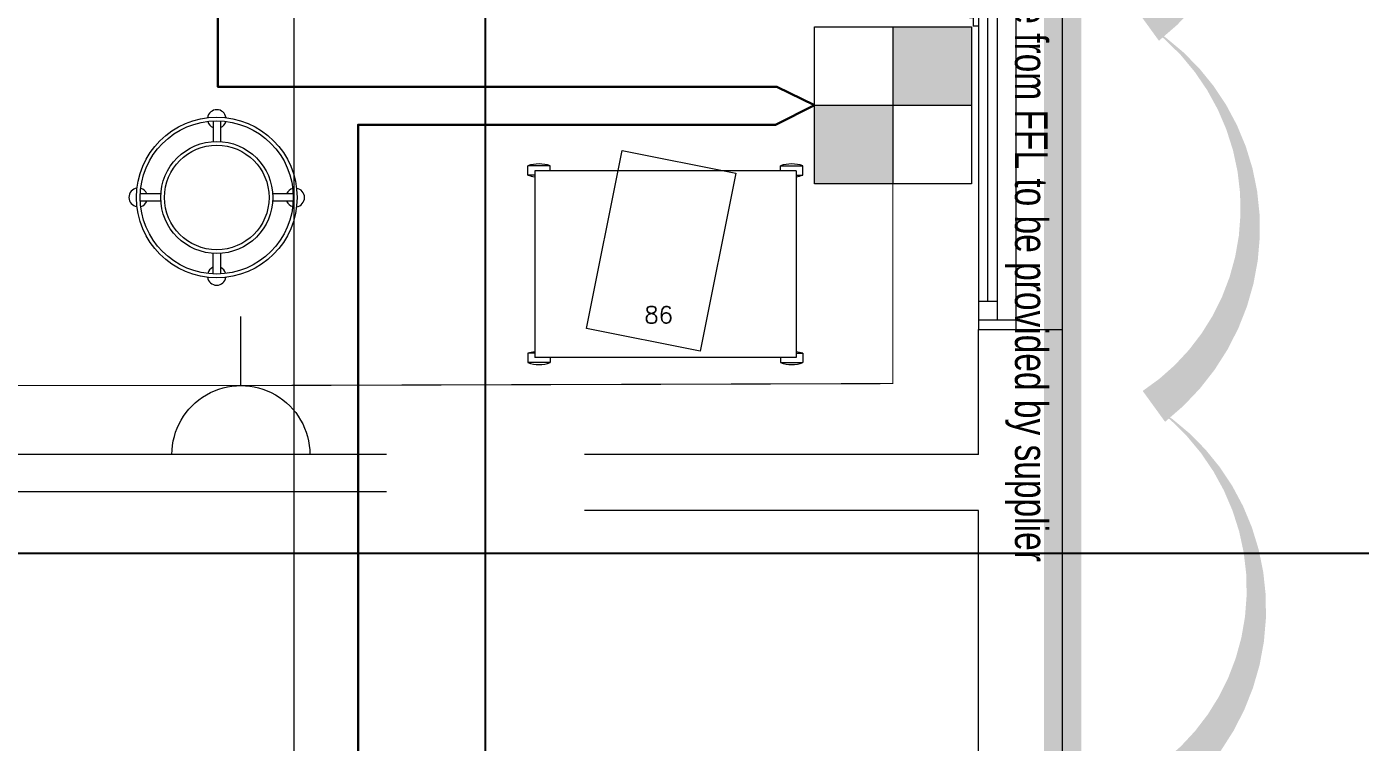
# Model space of a CAD drawing. Header units: metres. Extents: x 75097 to 220695, y -1557923 to -1361206.
# Drawn here: x 172485 to 176055, y -1419194 to -1417277 of the extents above; entities that cross this region are included whole.
import ezdxf

# ---------------------------------------------------------------- set-up
doc = ezdxf.new("R2010")
doc.units = ezdxf.units.M
doc.linetypes.add('DASHED2', pattern=[0.375, 0.25, -0.125])
doc.layers.get('0').update_dxf_attribs({"lineweight": 0})
for name, color, linetype, lineweight in [('A-100 - Copy$0$Aluminum', 8, 'Continuous', 0), ('A-100 - Copy$0$Medical Equipment and Furniture', 8, 'Continuous', 0), ('A-100 - Copy$0$Medical Equipment and Furniture1', 8, 'Continuous', 5), ('A-100 - Copy$0$Proj', 8, 'Continuous', 0), ('A-100 - Copy$0$Walls', 8, 'Continuous', 0), ('E-LG', 245, 'Continuous', 30)]:
    doc.layers.add(name, color=color, linetype=linetype, lineweight=lineweight)
doc.layers.add('A-100 - Copy$0$axes', color=8, linetype='Continuous')
for name, color, linetype, lineweight, true_color in [('E-POWR', 7, 'Continuous', 9, 0x4e7e3e), ('EXF', 7, 'Continuous', 0, 0x4e7e3e), ('REV 01', 7, 'Continuous', 0, 0xe41b4d)]:
    doc.layers.add(name, color=color, linetype=linetype, lineweight=lineweight, true_color=true_color)
doc.styles.add('A-100 - Copy$0$list_ghTextstyle', font='romans.shx', dxfattribs={"height": 0.25})
doc.styles.add('A-100 - Copy$0$X3G_ENTITY_257CFD', font='swisscl.ttf', dxfattribs={"height": 200})

# ---------------------------------------------------------------- blocks, each defined once
blk = doc.blocks.new('FLOOR BOX')
at = {"layer": 'E-POWR'}
h = blk.add_hatch(color=256, dxfattribs=at)
h.dxf.hatch_style = 1
h.paths.add_polyline_path([(0, 300), (0, 0), (300, 0), (300, 300)])
h.paths.add_polyline_path([(0, -300), (0, 0), (-300, 0), (-300, -300)])
blk.add_lwpolyline([(-300, 300), (300, 300), (300, -300), (-300, -300)], close=True, dxfattribs=at)
for points in [[(0, 300), (0, -300)], [(-300, 0), (300, 0)]]:
    blk.add_lwpolyline(points, dxfattribs=at)
blk = doc.blocks.new('NORMAL SOCKET')
at = {"layer": 'E-POWR'}
for p, q in [((0, 307.7), (0, 615.4)), ((-307.7, 0), (307.7, 0))]:
    blk.add_line(p, q, dxfattribs=at)
blk.add_ellipse((0, 0), major_axis=(32.8, 305.9), ratio=1, start_param=4.81904, end_param=7.960633, dxfattribs=at)
blk = doc.blocks.new('A-100 - Copy$0$HF13959B-P')
for p, q in [((0.0418, 0.5136), (-0.0182, 0.5136)), ((-0.0182, 0.4886), (-0.0182, 0.5136)), ((0, 0.5), (0, 0)), ((0.7, 0.5), (0, 0.5)), ((0.0418, 0.5), (0.0418, 0.5136)), ((0.6582, 0.5136), (0.7182, 0.5136)), ((0.6582, 0.5), (0.6582, 0.5136)), ((0.7, 0.5), (0.7, 0)), ((0.7182, 0.4886), (0.7182, 0.5136)), ((0, 0.4886), (-0.0182, 0.4886)), ((0.7, 0.4886), (0.7182, 0.4886)), ((0, 0.0114), (-0.0182, 0.0114)), ((-0.0182, 0.0114), (-0.0182, -0.0136)), ((0.7, 0), (0, 0)), ((0.7, 0.0114), (0.7182, 0.0114)), ((0.7182, 0.0114), (0.7182, -0.0136)), ((0.0418, -0.0136), (-0.0182, -0.0136)), ((0.0418, 0), (0.0418, -0.0136)), ((0.6582, 0), (0.6582, -0.0136)), ((0.6582, -0.0136), (0.7182, -0.0136))]:
    blk.add_line(p, q)
for centre, start, end in [((0.0118, 0.4261), 71.0754, 108.9246), ((0.6882, 0.4261), 71.0754, 108.9246), ((0.0118, 0.5761), 251.0754, 262.6441), ((0.6882, 0.5761), 277.3559, 288.9246), ((0.0118, -0.0761), 97.3559, 108.9246), ((0.6882, -0.0761), 71.0754, 82.6441), ((0.0118, 0.0739), 251.0754, 288.9246), ((0.6882, 0.0739), 251.0754, 288.9246)]:
    blk.add_arc(centre, 0.0925, start, end)
blk = doc.blocks.new('A-100 - Copy$0$HF14427-P')
for p, q in [((-0.01, 0.4148), (-0.01, 0.3597)), ((0.01, 0.4148), (0.01, 0.3597)), ((-0.2048, 0.22), (-0.1497, 0.22)), ((0.1497, 0.22), (0.2048, 0.22)), ((-0.2048, 0.2), (-0.1497, 0.2)), ((0.1497, 0.2), (0.2048, 0.2)), ((-0.01, 0.0603), (-0.01, 0.0052)), ((0.01, 0.0603), (0.01, 0.0052))]:
    blk.add_line(p, q)
for points in [[(-0.1497, 0.2), (-0.1497, 0.2), (-0.1497, 0.2), (-0.1497, 0.2), (-0.1497, 0.2), (-0.1497, 0.2), (-0.1497, 0.2), (-0.1497, 0.2), (-0.1497, 0.2), (-0.1497, 0.2), (-0.1497, 0.2), (-0.1497, 0.2), (-0.1497, 0.2), (-0.1497, 0.2), (-0.1497, 0.2), (-0.1497, 0.2), (-0.1497, 0.2), (-0.1497, 0.2), (-0.1497, 0.2), (-0.1497, 0.2), (-0.1497, 0.2), (-0.1497, 0.2), (-0.1497, 0.2), (-0.1497, 0.2), (-0.1497, 0.2), (-0.1497, 0.2), (-0.1497, 0.2), (-0.1497, 0.2), (-0.1497, 0.2), (-0.1497, 0.2), (-0.1497, 0.2), (-0.1497, 0.2), (-0.1497, 0.2), (-0.1497, 0.2), (-0.1497, 0.2), (-0.1497, 0.2), (-0.1497, 0.2), (-0.1497, 0.2), (-0.1497, 0.2), (-0.1497, 0.2), (-0.1497, 0.2), (-0.1497, 0.2), (-0.1497, 0.2), (-0.1497, 0.2), (-0.1497, 0.2), (-0.1497, 0.2), (-0.1497, 0.2), (-0.1497, 0.2), (-0.1497, 0.2), (-0.1497, 0.2), (-0.1497, 0.2), (-0.1497, 0.2), (-0.1497, 0.2), (-0.1497, 0.2), (-0.1497, 0.2), (-0.1497, 0.2), (-0.1497, 0.2), (-0.1497, 0.2), (-0.1497, 0.2), (-0.1497, 0.2), (-0.1497, 0.2), (-0.1497, 0.2), (-0.1497, 0.2), (-0.1497, 0.2), (-0.1497, 0.2), (-0.1497, 0.2), (-0.1497, 0.2), (-0.1497, 0.2), (-0.1497, 0.2), (-0.1497, 0.2), (-0.1497, 0.2), (-0.1497, 0.2), (-0.1497, 0.2), (-0.1497, 0.2), (-0.1497, 0.2), (-0.1497, 0.2), (-0.1497, 0.2), (-0.1497, 0.2), (-0.1497, 0.2), (-0.1497, 0.2), (-0.1497, 0.2), (-0.1497, 0.2), (-0.1497, 0.2), (-0.1497, 0.2), (-0.1497, 0.2), (-0.1497, 0.2), (-0.1497, 0.2), (-0.1497, 0.2), (-0.1497, 0.2), (-0.1497, 0.2), (-0.1497, 0.2), (-0.1497, 0.2), (-0.1497, 0.2), (-0.1497, 0.2), (-0.1497, 0.2), (-0.1497, 0.2), (-0.1497, 0.2), (-0.1497, 0.2), (-0.1497, 0.2), (-0.1497, 0.2), (-0.1497, 0.2), (-0.1497, 0.2), (-0.1497, 0.2), (-0.1497, 0.2), (-0.1497, 0.2), (-0.1497, 0.2), (-0.1497, 0.2), (-0.1497, 0.2), (-0.1497, 0.2), (-0.1497, 0.2), (-0.1497, 0.2), (-0.1497, 0.2), (-0.1497, 0.2), (-0.1497, 0.2), (-0.1497, 0.2), (-0.1497, 0.2), (-0.1497, 0.2), (-0.1497, 0.2), (-0.1497, 0.2), (-0.1497, 0.2), (-0.1497, 0.2), (-0.1497, 0.2), (-0.1497, 0.2), (-0.1497, 0.2), (-0.1497, 0.2), (-0.1497, 0.2), (-0.1497, 0.2), (-0.1497, 0.2), (-0.1497, 0.2), (-0.1497, 0.2), (-0.1497, 0.2), (-0.1497, 0.2), (-0.1497, 0.2), (-0.1497, 0.2), (-0.1497, 0.2), (-0.1497, 0.2), (-0.1497, 0.2), (-0.1497, 0.2), (-0.1497, 0.2), (-0.1497, 0.2), (-0.1497, 0.2), (-0.1497, 0.2), (-0.1497, 0.2), (-0.1497, 0.2), (-0.1497, 0.2), (-0.1497, 0.2), (-0.1497, 0.2), (-0.1497, 0.2), (-0.1497, 0.2), (-0.1497, 0.2), (-0.1497, 0.2), (-0.1497, 0.2), (-0.1497, 0.2), (-0.1497, 0.2), (-0.1497, 0.2), (-0.1497, 0.2), (-0.1497, 0.2), (-0.1497, 0.2), (-0.1497, 0.2), (-0.1497, 0.2), (-0.1497, 0.2), (-0.1497, 0.2), (-0.1497, 0.2), (-0.1497, 0.2), (-0.1497, 0.2), (-0.1497, 0.2), (-0.1497, 0.2), (-0.1497, 0.2), (-0.1497, 0.2), (-0.1497, 0.2), (-0.1497, 0.2), (-0.1497, 0.2), (-0.1497, 0.2), (-0.1497, 0.2), (-0.1497, 0.2), (-0.1497, 0.2), (-0.1497, 0.2), (-0.1497, 0.2), (-0.1497, 0.2), (-0.1497, 0.2), (-0.1497, 0.2), (-0.1497, 0.2), (-0.1497, 0.2), (-0.1497, 0.2), (-0.1497, 0.2), (-0.1497, 0.2), (-0.1497, 0.2), (-0.1497, 0.2), (-0.1497, 0.2), (-0.1497, 0.2), (-0.1497, 0.2), (-0.1497, 0.2), (-0.1497, 0.2), (-0.1497, 0.2), (-0.1497, 0.2), (-0.1497, 0.2), (-0.1497, 0.2), (-0.1497, 0.2), (-0.1497, 0.2), (-0.1497, 0.2), (-0.1497, 0.2), (-0.1497, 0.2), (-0.1497, 0.2), (-0.1497, 0.2), (-0.1497, 0.2), (-0.1497, 0.2), (-0.1497, 0.2), (-0.1497, 0.2), (-0.1497, 0.2), (-0.1497, 0.2), (-0.1497, 0.2), (-0.1497, 0.2), (-0.1497, 0.2), (-0.1497, 0.2), (-0.1497, 0.2), (-0.1497, 0.2), (-0.1497, 0.2), (-0.1497, 0.2), (-0.1497, 0.2)], [(-0.1497, 0.2), (-0.1497, 0.2), (-0.1497, 0.2), (-0.1497, 0.2), (-0.1497, 0.2), (-0.1497, 0.2), (-0.1497, 0.2), (-0.1497, 0.2), (-0.1497, 0.2), (-0.1497, 0.2), (-0.1497, 0.2), (-0.1497, 0.2), (-0.1497, 0.2), (-0.1497, 0.2), (-0.1497, 0.2), (-0.1497, 0.2), (-0.1497, 0.2), (-0.1497, 0.2), (-0.1497, 0.2), (-0.1497, 0.2), (-0.1497, 0.2), (-0.1497, 0.2), (-0.1497, 0.2), (-0.1497, 0.2), (-0.1497, 0.2), (-0.1497, 0.2), (-0.1497, 0.2), (-0.1497, 0.2), (-0.1497, 0.2), (-0.1497, 0.2), (-0.1497, 0.2), (-0.1497, 0.2), (-0.1497, 0.2), (-0.1497, 0.2), (-0.1497, 0.2), (-0.1497, 0.2), (-0.1497, 0.2), (-0.1497, 0.2), (-0.1497, 0.2), (-0.1497, 0.2), (-0.1497, 0.2), (-0.1497, 0.2), (-0.1497, 0.2), (-0.1497, 0.2), (-0.1497, 0.2), (-0.1497, 0.2), (-0.1497, 0.2), (-0.1497, 0.2), (-0.1497, 0.2), (-0.1497, 0.2), (-0.1497, 0.2), (-0.1497, 0.2), (-0.1497, 0.2), (-0.1497, 0.2), (-0.1497, 0.2), (-0.1497, 0.2), (-0.1497, 0.2), (-0.1497, 0.2), (-0.1497, 0.2), (-0.1497, 0.2), (-0.1497, 0.2), (-0.1497, 0.2), (-0.1497, 0.2), (-0.1497, 0.2), (-0.1497, 0.2), (-0.1497, 0.2), (-0.1497, 0.2), (-0.1497, 0.2), (-0.1497, 0.2), (-0.1497, 0.2), (-0.1497, 0.2), (-0.1497, 0.2), (-0.1497, 0.2), (-0.1497, 0.2), (-0.1497, 0.2), (-0.1497, 0.2), (-0.1497, 0.2), (-0.1497, 0.2), (-0.1497, 0.2), (-0.1497, 0.2), (-0.1497, 0.2), (-0.1497, 0.2), (-0.1497, 0.2), (-0.1497, 0.2), (-0.1497, 0.2), (-0.1497, 0.2), (-0.1497, 0.2), (-0.1497, 0.2), (-0.1497, 0.2), (-0.1497, 0.2), (-0.1497, 0.2), (-0.1497, 0.2), (-0.1497, 0.2), (-0.1497, 0.2), (-0.1497, 0.2), (-0.1497, 0.2), (-0.1497, 0.2), (-0.1497, 0.2), (-0.1497, 0.2), (-0.1497, 0.2), (-0.1497, 0.2), (-0.1497, 0.2), (-0.1497, 0.2), (-0.1497, 0.2), (-0.1497, 0.2), (-0.1497, 0.2), (-0.1497, 0.2), (-0.1497, 0.2), (-0.1497, 0.2), (-0.1497, 0.2), (-0.1497, 0.2), (-0.1497, 0.2), (-0.1497, 0.2), (-0.1497, 0.2), (-0.1497, 0.2), (-0.1497, 0.2), (-0.1497, 0.2), (-0.1497, 0.2), (-0.1497, 0.2), (-0.1497, 0.2), (-0.1497, 0.2), (-0.1497, 0.2), (-0.1497, 0.2), (-0.1497, 0.2), (-0.1497, 0.2), (-0.1497, 0.2), (-0.1497, 0.2), (-0.1497, 0.2), (-0.1497, 0.2), (-0.1497, 0.2), (-0.1497, 0.2), (-0.1497, 0.2), (-0.1497, 0.2), (-0.1497, 0.2), (-0.1497, 0.2), (-0.1497, 0.2), (-0.1497, 0.2), (-0.1497, 0.2), (-0.1497, 0.2), (-0.1497, 0.2), (-0.1497, 0.2), (-0.1497, 0.2), (-0.1497, 0.2), (-0.1497, 0.2), (-0.1497, 0.2), (-0.1497, 0.2), (-0.1497, 0.2), (-0.1497, 0.2), (-0.1497, 0.2), (-0.1497, 0.2), (-0.1497, 0.2), (-0.1497, 0.2), (-0.1497, 0.2), (-0.1497, 0.2), (-0.1497, 0.2), (-0.1497, 0.2), (-0.1497, 0.2), (-0.1497, 0.2), (-0.1497, 0.2), (-0.1497, 0.2), (-0.1497, 0.2), (-0.1497, 0.2), (-0.1497, 0.2), (-0.1497, 0.2), (-0.1497, 0.2), (-0.1497, 0.2), (-0.1497, 0.2), (-0.1497, 0.2), (-0.1497, 0.2), (-0.1497, 0.2), (-0.1497, 0.2), (-0.1497, 0.2), (-0.1497, 0.2), (-0.1497, 0.2), (-0.1497, 0.2), (-0.1497, 0.2), (-0.1497, 0.2), (-0.1497, 0.2), (-0.1497, 0.2), (-0.1497, 0.2), (-0.1497, 0.2), (-0.1497, 0.2), (-0.1497, 0.2), (-0.1497, 0.2), (-0.1497, 0.2), (-0.1497, 0.2), (-0.1497, 0.2), (-0.1497, 0.2), (-0.1497, 0.2), (-0.1497, 0.2), (-0.1497, 0.2), (-0.1497, 0.2), (-0.1497, 0.2), (-0.1497, 0.2), (-0.1497, 0.2), (-0.1497, 0.2), (-0.1497, 0.2), (-0.1497, 0.2), (-0.1497, 0.2), (-0.1497, 0.2), (-0.1497, 0.2), (-0.1497, 0.2), (-0.1497, 0.2), (-0.1497, 0.2), (-0.1497, 0.2), (-0.1497, 0.2), (-0.1497, 0.2), (-0.1497, 0.2), (-0.1497, 0.2), (-0.1497, 0.2), (-0.1497, 0.2), (-0.1497, 0.2), (-0.1497, 0.2), (-0.1497, 0.2)], [(-0.1497, 0.2), (-0.1497, 0.2), (-0.1497, 0.2), (-0.1497, 0.2), (-0.1497, 0.2), (-0.1497, 0.2), (-0.1497, 0.2), (-0.1497, 0.2), (-0.1497, 0.2), (-0.1497, 0.2), (-0.1497, 0.2), (-0.1497, 0.2), (-0.1497, 0.2), (-0.1497, 0.2), (-0.1497, 0.2), (-0.1497, 0.2), (-0.1497, 0.2), (-0.1497, 0.2), (-0.1497, 0.2), (-0.1497, 0.2), (-0.1497, 0.2), (-0.1497, 0.2), (-0.1497, 0.2), (-0.1497, 0.2), (-0.1497, 0.2), (-0.1497, 0.2), (-0.1497, 0.2), (-0.1497, 0.2), (-0.1497, 0.2), (-0.1497, 0.2), (-0.1497, 0.2), (-0.1497, 0.2), (-0.1497, 0.2), (-0.1497, 0.2), (-0.1497, 0.2), (-0.1497, 0.2), (-0.1497, 0.2), (-0.1497, 0.2), (-0.1497, 0.2), (-0.1497, 0.2), (-0.1497, 0.2), (-0.1497, 0.2), (-0.1497, 0.2), (-0.1497, 0.2), (-0.1497, 0.2), (-0.1497, 0.2), (-0.1497, 0.2), (-0.1497, 0.2), (-0.1497, 0.2), (-0.1497, 0.2), (-0.1497, 0.2), (-0.1497, 0.2), (-0.1497, 0.2), (-0.1497, 0.2), (-0.1497, 0.2), (-0.1497, 0.2), (-0.1497, 0.2), (-0.1497, 0.2), (-0.1497, 0.2), (-0.1497, 0.2), (-0.1497, 0.2), (-0.1497, 0.2), (-0.1497, 0.2), (-0.1497, 0.2), (-0.1497, 0.2), (-0.1497, 0.2), (-0.1497, 0.2), (-0.1497, 0.2), (-0.1497, 0.2), (-0.1497, 0.2), (-0.1497, 0.2), (-0.1497, 0.2), (-0.1497, 0.2), (-0.1497, 0.2), (-0.1497, 0.2), (-0.1497, 0.2), (-0.1497, 0.2), (-0.1497, 0.2), (-0.1497, 0.2), (-0.1497, 0.2), (-0.1497, 0.2), (-0.1497, 0.2), (-0.1497, 0.2), (-0.1497, 0.2), (-0.1497, 0.2), (-0.1497, 0.2), (-0.1497, 0.2), (-0.1497, 0.2), (-0.1497, 0.2), (-0.1497, 0.2), (-0.1497, 0.2), (-0.1497, 0.2), (-0.1497, 0.2), (-0.1497, 0.2), (-0.1497, 0.2), (-0.1497, 0.2), (-0.1497, 0.2), (-0.1497, 0.2), (-0.1497, 0.2), (-0.1497, 0.2), (-0.1497, 0.2), (-0.1497, 0.2), (-0.1497, 0.2), (-0.1497, 0.2), (-0.1497, 0.2), (-0.1497, 0.2), (-0.1497, 0.2), (-0.1497, 0.2), (-0.1497, 0.2), (-0.1497, 0.2), (-0.1497, 0.2), (-0.1497, 0.2), (-0.1497, 0.2), (-0.1497, 0.2), (-0.1497, 0.2), (-0.1497, 0.2), (-0.1497, 0.2), (-0.1497, 0.2), (-0.1497, 0.2), (-0.1497, 0.2), (-0.1497, 0.2), (-0.1497, 0.2), (-0.1497, 0.2), (-0.1497, 0.2), (-0.1497, 0.2), (-0.1497, 0.2), (-0.1497, 0.2), (-0.1497, 0.2), (-0.1497, 0.2), (-0.1497, 0.2), (-0.1497, 0.2), (-0.1497, 0.2), (-0.1497, 0.2), (-0.1497, 0.2), (-0.1497, 0.2), (-0.1497, 0.2), (-0.1497, 0.2), (-0.1497, 0.2), (-0.1497, 0.2), (-0.1497, 0.2), (-0.1497, 0.2), (-0.1497, 0.2), (-0.1497, 0.2), (-0.1497, 0.2), (-0.1497, 0.2), (-0.1497, 0.2), (-0.1497, 0.2), (-0.1497, 0.2), (-0.1497, 0.2), (-0.1497, 0.2), (-0.1497, 0.2), (-0.1497, 0.2), (-0.1497, 0.2), (-0.1497, 0.2), (-0.1497, 0.2), (-0.1497, 0.2), (-0.1497, 0.2), (-0.1497, 0.2), (-0.1497, 0.2), (-0.1497, 0.2), (-0.1497, 0.2), (-0.1497, 0.2), (-0.1497, 0.2), (-0.1497, 0.2), (-0.1497, 0.2), (-0.1497, 0.2), (-0.1497, 0.2), (-0.1497, 0.2), (-0.1497, 0.2), (-0.1497, 0.2), (-0.1497, 0.2), (-0.1497, 0.2), (-0.1497, 0.2), (-0.1497, 0.2), (-0.1497, 0.2), (-0.1497, 0.2), (-0.1497, 0.2), (-0.1497, 0.2), (-0.1497, 0.2), (-0.1497, 0.2), (-0.1497, 0.2), (-0.1497, 0.2), (-0.1497, 0.2), (-0.1497, 0.2), (-0.1497, 0.2), (-0.1497, 0.2), (-0.1497, 0.2), (-0.1497, 0.2), (-0.1497, 0.2), (-0.1497, 0.2), (-0.1497, 0.2), (-0.1497, 0.2), (-0.1497, 0.2), (-0.1497, 0.2), (-0.1497, 0.2), (-0.1497, 0.2), (-0.1497, 0.2), (-0.1497, 0.2), (-0.1497, 0.2), (-0.1497, 0.2), (-0.1497, 0.2), (-0.1497, 0.2), (-0.1497, 0.2), (-0.1497, 0.2), (-0.1497, 0.2), (-0.1497, 0.2), (-0.1497, 0.2), (-0.1497, 0.2), (-0.1497, 0.2), (-0.1497, 0.2), (-0.1497, 0.2), (-0.1497, 0.2), (-0.1497, 0.2), (-0.1497, 0.2), (-0.1497, 0.2), (-0.1497, 0.2), (-0.1497, 0.2), (-0.1497, 0.2), (-0.1497, 0.2), (-0.1497, 0.2), (-0.1497, 0.2), (-0.1497, 0.2), (-0.1497, 0.2), (-0.1497, 0.2), (-0.1497, 0.2), (-0.1497, 0.2), (-0.1497, 0.2), (-0.1497, 0.2), (-0.1497, 0.2), (-0.1497, 0.2), (-0.1497, 0.2), (-0.1497, 0.2), (-0.1497, 0.2), (-0.1497, 0.2), (-0.1497, 0.2), (-0.1497, 0.2), (-0.1497, 0.2), (-0.1497, 0.2), (-0.1497, 0.2), (-0.1497, 0.2), (-0.1497, 0.2), (-0.1497, 0.2), (-0.1497, 0.2), (-0.1497, 0.2), (-0.1497, 0.2), (-0.1497, 0.2), (-0.1497, 0.2), (-0.1497, 0.2), (-0.1497, 0.2), (-0.1497, 0.2), (-0.1497, 0.2), (-0.1497, 0.2), (-0.1497, 0.2), (-0.1497, 0.2), (-0.1497, 0.2), (-0.1497, 0.2), (-0.1497, 0.2), (-0.1497, 0.2), (-0.1497, 0.2), (-0.1497, 0.2), (-0.1497, 0.2), (-0.1497, 0.2), (-0.1497, 0.2), (-0.1497, 0.2), (-0.1497, 0.2), (-0.1497, 0.2), (-0.1497, 0.2), (-0.1497, 0.2), (-0.1497, 0.2), (-0.1497, 0.2), (-0.1497, 0.2), (-0.1497, 0.2), (-0.1497, 0.2), (-0.1497, 0.2), (-0.1497, 0.2), (-0.1497, 0.2), (-0.1497, 0.2)]]:
    blk.add_lwpolyline(points, close=True)
for points in [[(-0.1497, 0.2), (-0.1497, 0.2), (-0.1497, 0.2), (-0.1497, 0.2), (-0.1497, 0.2), (-0.1497, 0.2), (-0.1497, 0.2), (-0.1497, 0.2)], [(-0.1497, 0.2), (-0.1497, 0.2), (-0.1497, 0.2), (-0.1497, 0.2), (-0.1497, 0.2), (-0.1497, 0.2), (-0.1497, 0.2), (-0.1497, 0.2), (-0.1497, 0.2), (-0.1497, 0.2), (-0.1497, 0.2), (-0.1497, 0.2), (-0.1497, 0.2), (-0.1497, 0.2), (-0.1497, 0.2), (-0.1497, 0.2), (-0.1497, 0.2), (-0.1497, 0.2), (-0.1497, 0.2), (-0.1497, 0.2), (-0.1497, 0.2), (-0.1497, 0.2), (-0.1497, 0.2), (-0.1497, 0.2), (-0.1497, 0.2), (-0.1497, 0.2), (-0.1497, 0.2), (-0.1497, 0.2), (-0.1497, 0.2), (-0.1497, 0.2), (-0.1497, 0.2), (-0.1497, 0.2), (-0.1497, 0.2), (-0.1497, 0.2), (-0.1497, 0.2), (-0.1497, 0.2), (-0.1497, 0.2), (-0.1497, 0.2), (-0.1497, 0.2), (-0.1497, 0.2), (-0.1497, 0.2), (-0.1497, 0.2), (-0.1497, 0.2), (-0.1497, 0.2), (-0.1497, 0.2), (-0.1497, 0.2), (-0.1497, 0.2), (-0.1497, 0.2), (-0.1497, 0.2), (-0.1497, 0.2), (-0.1497, 0.2), (-0.1497, 0.2), (-0.1497, 0.2), (-0.1497, 0.2), (-0.1497, 0.2), (-0.1497, 0.2), (-0.1497, 0.2), (-0.1497, 0.2), (-0.1497, 0.2), (-0.1497, 0.2), (-0.1497, 0.2), (-0.1497, 0.2), (-0.1497, 0.2), (-0.1497, 0.2), (-0.1497, 0.2), (-0.1497, 0.2), (-0.1497, 0.2), (-0.1497, 0.2), (-0.1497, 0.2), (-0.1497, 0.2), (-0.1497, 0.2), (-0.1497, 0.2), (-0.1497, 0.2), (-0.1497, 0.2), (-0.1497, 0.2), (-0.1497, 0.2), (-0.1497, 0.2), (-0.1497, 0.2), (-0.1497, 0.2), (-0.1497, 0.2), (-0.1497, 0.2), (-0.1497, 0.2), (-0.1497, 0.2), (-0.1497, 0.2), (-0.1497, 0.2), (-0.1497, 0.2), (-0.1497, 0.2), (-0.1497, 0.2), (-0.1497, 0.2), (-0.1497, 0.2), (-0.1497, 0.2), (-0.1497, 0.2), (-0.1497, 0.2), (-0.1497, 0.2), (-0.1497, 0.2), (-0.1497, 0.2), (-0.1497, 0.2), (-0.1497, 0.2), (-0.1497, 0.2), (-0.1497, 0.2), (-0.1497, 0.2), (-0.1497, 0.2), (-0.1497, 0.2), (-0.1497, 0.2), (-0.1497, 0.2), (-0.1497, 0.2), (-0.1497, 0.2), (-0.1497, 0.2), (-0.1497, 0.2), (-0.1497, 0.2), (-0.1497, 0.2)], [(-0.1497, 0.2), (-0.1497, 0.2), (-0.1497, 0.2), (-0.1497, 0.2), (-0.1497, 0.2), (-0.1497, 0.2), (-0.1497, 0.2), (-0.1497, 0.2), (-0.1497, 0.2), (-0.1497, 0.2), (-0.1497, 0.2), (-0.1497, 0.2), (-0.1497, 0.2), (-0.1497, 0.2), (-0.1497, 0.2), (-0.1497, 0.2), (-0.1497, 0.2)], [(-0.1497, 0.2), (-0.1497, 0.2), (-0.1497, 0.2), (-0.1497, 0.2), (-0.1497, 0.2), (-0.1497, 0.2), (-0.1497, 0.2)], [(-0.1497, 0.2), (-0.1497, 0.2), (-0.1497, 0.2), (-0.1497, 0.2), (-0.1497, 0.2), (-0.1497, 0.2), (-0.1497, 0.2), (-0.1497, 0.2), (-0.1497, 0.2), (-0.1497, 0.2), (-0.1497, 0.2), (-0.1497, 0.2)], [(-0.1497, 0.2), (-0.1497, 0.2), (-0.1497, 0.2), (-0.1497, 0.2), (-0.1497, 0.2), (-0.1497, 0.2), (-0.1497, 0.2), (-0.1497, 0.2), (-0.1497, 0.2), (-0.1497, 0.2), (-0.1497, 0.2), (-0.1497, 0.2), (-0.1497, 0.2), (-0.1497, 0.2), (-0.1497, 0.2), (-0.1497, 0.2), (-0.1497, 0.2), (-0.1497, 0.2), (-0.1497, 0.2), (-0.1497, 0.2), (-0.1497, 0.2), (-0.1497, 0.2), (-0.1497, 0.2), (-0.1497, 0.2), (-0.1497, 0.2), (-0.1497, 0.2), (-0.1497, 0.2), (-0.1497, 0.2), (-0.1497, 0.2), (-0.1497, 0.2), (-0.1497, 0.2), (-0.1497, 0.2), (-0.1497, 0.2), (-0.1497, 0.2), (-0.1497, 0.2), (-0.1497, 0.2), (-0.1497, 0.2), (-0.1497, 0.2), (-0.1497, 0.2), (-0.1497, 0.2), (-0.1497, 0.2), (-0.1497, 0.2), (-0.1497, 0.2), (-0.1497, 0.2), (-0.1497, 0.2), (-0.1497, 0.2), (-0.1497, 0.2), (-0.1497, 0.2), (-0.1497, 0.2), (-0.1497, 0.2), (-0.1497, 0.2), (-0.1497, 0.2), (-0.1497, 0.2), (-0.1497, 0.2), (-0.1497, 0.2), (-0.1497, 0.2), (-0.1497, 0.2), (-0.1497, 0.2), (-0.1497, 0.2), (-0.1497, 0.2), (-0.1497, 0.2), (-0.1497, 0.2), (-0.1497, 0.2), (-0.1497, 0.2), (-0.1497, 0.2), (-0.1497, 0.2), (-0.1497, 0.2), (-0.1497, 0.2), (-0.1497, 0.2), (-0.1497, 0.2), (-0.1497, 0.2), (-0.1497, 0.2), (-0.1497, 0.2), (-0.1497, 0.2), (-0.1497, 0.2), (-0.1497, 0.2), (-0.1497, 0.2), (-0.1497, 0.2), (-0.1497, 0.2), (-0.1497, 0.2), (-0.1497, 0.2), (-0.1497, 0.2), (-0.1497, 0.2), (-0.1497, 0.2), (-0.1497, 0.2), (-0.1497, 0.2), (-0.1497, 0.2), (-0.1497, 0.2), (-0.1497, 0.2)], [(-0.1497, 0.2), (-0.1497, 0.2), (-0.1497, 0.2), (-0.1497, 0.2), (-0.1497, 0.2), (-0.1497, 0.2), (-0.1497, 0.2), (-0.1497, 0.2), (-0.1497, 0.2), (-0.1497, 0.2), (-0.1497, 0.2), (-0.1497, 0.2), (-0.1497, 0.2), (-0.1497, 0.2), (-0.1497, 0.2), (-0.1497, 0.2), (-0.1497, 0.2), (-0.1497, 0.2), (-0.1497, 0.2), (-0.1497, 0.2), (-0.1497, 0.2), (-0.1497, 0.2), (-0.1497, 0.2), (-0.1497, 0.2), (-0.1497, 0.2), (-0.1497, 0.2), (-0.1497, 0.2), (-0.1497, 0.2), (-0.1497, 0.2), (-0.1497, 0.2), (-0.1497, 0.2), (-0.1497, 0.2), (-0.1497, 0.2), (-0.1497, 0.2), (-0.1497, 0.2), (-0.1497, 0.2), (-0.1497, 0.2), (-0.1497, 0.2), (-0.1497, 0.2), (-0.1497, 0.2), (-0.1497, 0.2), (-0.1497, 0.2), (-0.1497, 0.2), (-0.1497, 0.2), (-0.1497, 0.2), (-0.1497, 0.2), (-0.1497, 0.2), (-0.1497, 0.2), (-0.1497, 0.2), (-0.1497, 0.2), (-0.1497, 0.2), (-0.1497, 0.2), (-0.1497, 0.2), (-0.1497, 0.2)], [(-0.1497, 0.2), (-0.1497, 0.2), (-0.1497, 0.2), (-0.1497, 0.2), (-0.1497, 0.2), (-0.1497, 0.2), (-0.1497, 0.2), (-0.1497, 0.2), (-0.1497, 0.2), (-0.1497, 0.2)], [(-0.1497, 0.2), (-0.1497, 0.2), (-0.1497, 0.2), (-0.1497, 0.2), (-0.1497, 0.2), (-0.1497, 0.2), (-0.1497, 0.2), (-0.1497, 0.2), (-0.1497, 0.2), (-0.1497, 0.2)], [(-0.1497, 0.2), (-0.1497, 0.2), (-0.1497, 0.2), (-0.1497, 0.2), (-0.1497, 0.2), (-0.1497, 0.2), (-0.1497, 0.2), (-0.1497, 0.2), (-0.1497, 0.2), (-0.1497, 0.2), (-0.1497, 0.2), (-0.1497, 0.2), (-0.1497, 0.2), (-0.1497, 0.2), (-0.1497, 0.2)], [(-0.1497, 0.2), (-0.1497, 0.2), (-0.1497, 0.2), (-0.1497, 0.2), (-0.1497, 0.2), (-0.1497, 0.2), (-0.1497, 0.2), (-0.1497, 0.2), (-0.1497, 0.2), (-0.1497, 0.2)], [(-0.1497, 0.2), (-0.1497, 0.2), (-0.1497, 0.2), (-0.1497, 0.2), (-0.1497, 0.2), (-0.1497, 0.2), (-0.1497, 0.2)], [(-0.1497, 0.2), (-0.1497, 0.2), (-0.1497, 0.2), (-0.1497, 0.2), (-0.1497, 0.2), (-0.1497, 0.2), (-0.1497, 0.2), (-0.1497, 0.2), (-0.1497, 0.2), (-0.1497, 0.2)], [(-0.1497, 0.2), (-0.1497, 0.2), (-0.1497, 0.2), (-0.1497, 0.2), (-0.1497, 0.2), (-0.1497, 0.2), (-0.1497, 0.2), (-0.1497, 0.2), (-0.1497, 0.2), (-0.1497, 0.2), (-0.1497, 0.2), (-0.1497, 0.2), (-0.1497, 0.2), (-0.1497, 0.2), (-0.1497, 0.2), (-0.1497, 0.2), (-0.1497, 0.2), (-0.1497, 0.2)], [(-0.1497, 0.2), (-0.1497, 0.2), (-0.1497, 0.2), (-0.1497, 0.2), (-0.1497, 0.2), (-0.1497, 0.2), (-0.1497, 0.2), (-0.1497, 0.2), (-0.1497, 0.2)]]:
    blk.add_lwpolyline(points)
for radius in [0.215, 0.205, 0.15, 0.14]:
    blk.add_circle((0, 0.21), radius)
for centre, start, end in [((0, 0.42), 8.2132, 171.7868), ((0, 0.42), 194.9006, 246.4218), ((0, 0.42), 293.5782, 345.0994), ((-0.21, 0.21), 98.2132, 261.7868), ((-0.21, 0.21), 23.5782, 75.0994), ((0.21, 0.21), 104.9006, 156.4218), ((0.21, 0.21), 278.2132, 81.7868), ((-0.21, 0.21), 284.9006, 336.4218), ((0.21, 0.21), 203.5782, 255.0994), ((0, 0), 113.5782, 165.0994), ((0, 0), 14.9006, 66.4218), ((0, 0), 188.2132, 351.7868)]:
    blk.add_arc(centre, 0.025, start, end)
blk = doc.blocks.new('A-100 - Copy$0$ME19011A-P')
for p, q in [((-0.425, 0), (0.425, 0)), ((-0.425, 0), (-0.425, -0.015)), ((0.425, 0), (0.425, -0.015)), ((-0.425, -0.015), (0.425, -0.015)), ((-0.3675, -0.0198), (-0.2325, -0.0198)), ((-0.3675, -0.0198), (-0.3675, -0.0399)), ((-0.36, -0.015), (-0.36, -0.0198)), ((-0.24, -0.015), (-0.24, -0.0198)), ((-0.2325, -0.0198), (-0.2325, -0.0399)), ((-0.15, -0.015), (-0.15, -0.04)), ((-0.15, -0.025), (0, -0.025)), ((-0.0402, -0.0312), (-0.0496, -0.0337)), ((-0.0376, -0.0409), (-0.0402, -0.0312)), ((0, -0.015), (0, -0.04)), ((0.1, -0.015), (0.1, -0.045)), ((0.1, -0.035), (0.2, -0.035)), ((0.2, -0.045), (0.2, -0.015)), ((0.2818, -0.015), (0.2484, -0.015)), ((0.2484, -0.0243), (0.2484, -0.015)), ((0.2818, -0.0243), (0.2484, -0.0243)), ((0.2818, -0.0243), (0.2818, -0.015)), ((0.3211, -0.015), (0.2877, -0.015)), ((0.2877, -0.015), (0.2877, -0.0531)), ((0.3211, -0.0243), (0.2877, -0.0243)), ((0.3211, -0.0531), (0.3211, -0.015)), ((0.3623, -0.015), (0.3289, -0.015)), ((0.3289, -0.015), (0.3289, -0.0531)), ((0.3623, -0.0243), (0.3289, -0.0243)), ((0.3623, -0.0531), (0.3623, -0.015)), ((0.3682, -0.0243), (0.3682, -0.015)), ((0.3682, -0.015), (0.4016, -0.015)), ((0.3682, -0.0243), (0.4016, -0.0243)), ((0.4016, -0.0243), (0.4016, -0.015)), ((-0.3675, -0.0399), (-0.2325, -0.0399)), ((-0.15, -0.04), (-0.1187, -0.04)), ((-0.0887, -0.04), (-0.0637, -0.04)), ((-0.0606, -0.0371), (-0.0787, -0.0432)), ((-0.0787, -0.0432), (-0.077, -0.0497)), ((-0.0582, -0.046), (-0.077, -0.0497)), ((-0.047, -0.0434), (-0.0376, -0.0409)), ((-0.0379, -0.04), (0, -0.04)), ((0.1, -0.045), (0.2, -0.045)), ((0.2877, -0.0531), (0.3211, -0.0531)), ((0.3289, -0.0531), (0.3623, -0.0531))]:
    blk.add_line(p, q)
at = {"const_width": 0.000601}
for points in [[(0.3044, -0.0531, -0.184574), (0.2977, -0.0636, -1.44364), (0.2961, -0.0581, -0.837915), (0.2969, -0.0664, -0.30536), (0.2839, -0.062, -1.584726), (0.2894, -0.0609, -0.253153), (0.2827, -0.0684, -0.874198), (0.2775, -0.0585, -0.915253), (0.2791, -0.0658, -0.223821), (0.2683, -0.0644, -1.703343), (0.272, -0.0597, -0.588962), (0.2621, -0.068, -0.717795), (0.2625, -0.0581, -0.983104), (0.2645, -0.0644, -0.326362), (0.2534, -0.0609, -0.758716), (0.2609, -0.0514, -0.906186), (0.2593, -0.0565, -0.189488), (0.2526, -0.0522, -0.7948), (0.2613, -0.0423, -1.223996), (0.2574, -0.047, -0.072149), (0.2534, -0.0403, -0.645886), (0.2609, -0.0324, -1.366917), (0.2574, -0.0371, -0.078415), (0.2542, -0.0308, -0.723006), (0.2613, -0.0256, -1.105484), (0.2582, -0.0292, -0.221197), (0.2566, -0.0243, -0.221197)], [(0.3456, -0.0531, 0.184574), (0.3523, -0.0636, 1.44364), (0.3539, -0.0581, 0.837915), (0.3531, -0.0664, 0.30536), (0.3661, -0.062, 1.584726), (0.3606, -0.0609, 0.253153), (0.3673, -0.0684, 0.874198), (0.3725, -0.0585, 0.915253), (0.3709, -0.0658, 0.223821), (0.3817, -0.0644, 1.703343), (0.378, -0.0597, 0.588962), (0.3879, -0.068, 0.717795), (0.3875, -0.0581, 0.983104), (0.3855, -0.0644, 0.326362), (0.3966, -0.0609, 0.758716), (0.3891, -0.0514, 0.906186), (0.3907, -0.0565, 0.189488), (0.3974, -0.0522, 0.7948), (0.3887, -0.0423, 1.223996), (0.3926, -0.047, 0.072149), (0.3966, -0.0403, 0.645886), (0.3891, -0.0324, 1.366917), (0.3926, -0.0371, 0.078415), (0.3958, -0.0308, 0.723006), (0.3887, -0.0256, 1.105484), (0.3918, -0.0292, 0.221197), (0.3934, -0.0243, 0.221197)]]:
    blk.add_lwpolyline(points, format="xyb", dxfattribs=at)
blk.add_lwpolyline([(-0.1187, -0.0482), (-0.0887, -0.0482), (-0.0887, -0.0382), (-0.1187, -0.0382)], close=True)
blk.add_circle((-0.0537, -0.04), 0.0075)
for centre, radius, start, end in [((-0.1037, -0.04), 0.01, 10.4593, 169.5407), ((-0.1037, -0.04), 0.0075, 14.0075, 165.9925), ((-0.0537, -0.04), 0.01, 45, 180)]:
    blk.add_arc(centre, radius, start, end)
blk = doc.blocks.new('A-100 - Copy$0$M.44.57.64')
at = {"layer": 'A-100 - Copy$0$Medical Equipment and Furniture1', "xscale": 1000.000000000002, "yscale": 1000.000000000002, "zscale": 1000.000000000002, "rotation": 225.9999036123427}
blk.add_blockref('A-100 - Copy$0$ME19011A-P', (-80806.9, 16720.7), dxfattribs=at)
blk = doc.blocks.new('A-100 - Copy')
at = {"layer": 'A-100 - Copy$0$Aluminum'}
for p, q in [((175033.3, -1416587.7, 0), (175033.3, -1418087.7, 0)), ((175133.3, -1416587.7, 0), (175133.3, -1418087.7, 0)), ((175083.3, -1416612.7, 0), (175083.3, -1418062.7, 0)), ((175058.3, -1418012.7, 0), (175058.3, -1416662.7, 0)), ((175083.3, -1418012.7, 0), (175033.3, -1418012.7, 0)), ((175133.3, -1418062.7, 0), (175033.3, -1418062.7, 0))]:
    blk.add_line(p, q, dxfattribs=at)
at = {"layer": 'A-100 - Copy$0$axes'}
for p, q in [((173713.3, -1477303.3, 0), (173713.3, -1391762.7, 0)), ((178940.3, -1418687.7, 2.4), (96042.2, -1418687.7, 2.4))]:
    blk.add_line(p, q, dxfattribs=at)
at = {"layer": 'A-100 - Copy$0$Medical Equipment and Furniture', "elevation": 0}
blk.add_lwpolyline([(173983.8, -1418084.9), (174079.5, -1417608.3), (174383.5, -1417669.4), (174287.8, -1418145.9), (173983.8, -1418084.9)], dxfattribs=at)
at = {"layer": 'A-100 - Copy$0$Proj'}
blk.add_line((175258.3, -1418087.7, 0), (175258.3, -1416587.7, 0), dxfattribs=at)
at = {"layer": 'A-100 - Copy$0$Walls'}
for p, q in [((175033.3, -1418422.7, 0), (175033.3, -1418087.7, 0)), ((175033.3, -1418087.7, 0), (175258.3, -1418087.7, 0)), ((175258.3, -1419317.7, 0), (175258.3, -1418087.7, 0)), ((173448.3, -1418422.7, 0), (169601.2, -1418422.7, 0)), ((175033.3, -1418422.7, 0), (173978.3, -1418422.7, 0)), ((173448.3, -1418522.7, 0), (171163.4, -1418522.7, 0)), ((175033.3, -1418572.7, 0), (173978.3, -1418572.7, 0)), ((175033.3, -1419317.7, 0), (175033.3, -1418572.7, 0))]:
    blk.add_line(p, q, dxfattribs=at)
at = {"layer": 'A-100 - Copy$0$Medical Equipment and Furniture', "rotation": 44.03008370648614}
blk.add_blockref('A-100 - Copy$0$M.44.57.64', (244752.9, -1372709, 0), dxfattribs=at)
at = {"layer": 'A-100 - Copy$0$Medical Equipment and Furniture', "xscale": 999.9999999999984, "yscale": 999.9999999999984, "zscale": 999.9999999999984, "rotation": 269.9607691998091}
blk.add_blockref('A-100 - Copy$0$HF14427-P', (172783.9, -1417734.3, 0), dxfattribs=at)
at = {"layer": 'A-100 - Copy$0$Medical Equipment and Furniture', "xscale": 1000, "yscale": 1000, "zscale": 1000}
blk.add_blockref('A-100 - Copy$0$HF13959B-P', (173845.1, -1418163.2, 0), dxfattribs=at)
at = {"layer": 'A-100 - Copy$0$Medical Equipment and Furniture', "insert": (175218.4, -1417212.3, 0), "char_height": 87.473, "width": 3260.537, "attachment_point": 2, "rotation": 270, "style": 'A-100 - Copy$0$X3G_ENTITY_257CFD'}
blk.add_mtext('05 and 119 are wall mounted. Distance from FFL to be provided by supplier', dxfattribs=at)
at = {"layer": 'A-100 - Copy$0$Medical Equipment and Furniture', "insert": (174177, -1418026.1, 0), "char_height": 45, "attachment_point": 2, "style": 'A-100 - Copy$0$list_ghTextstyle'}
blk.add_mtext('86', dxfattribs=at)

msp = doc.modelspace()

# ---------------------------------------------------------------- linework, layer by layer
at = {"layer": 'E-LG', "color": 1}
msp.add_lwpolyline([(167298.6, -1445828), (167298.6, -1427992.5), (162293.9, -1427992.5), (162140.8, -1427847.7), (162256.4, -1427725.4), (163407, -1427725.4), (163503.9, -1427618.9), (163605.4, -1427732.2), (167672.2, -1427732.2), (167672.2, -1424590.5), (168445.6, -1424180.6), (168629.6, -1424450), (173372.2, -1424450), (173372.2, -1417539.6), (174490.1, -1417539.6), (174594.1, -1417487.6), (174493.6, -1417437.8), (172996.7, -1417437.8), (172996.7, -1413950.7), (172882.2, -1413890.9), (172996.7, -1413847), (172996.7, -1412914.2), (172882.2, -1412870.9)], dxfattribs=at)
at = {"layer": 'E-POWR', "color": 240, "linetype": 'DASHED2', "ltscale": 500, "true_color": 0xf10e52, "const_width": 100, "elevation": 2.4}
msp.add_lwpolyline([(115298.3, -1413281.4), (159313.3, -1413281.4), (159393.3, -1448612.7), (173978.3, -1448457.7), (173978.3, -1433902.7), (175258.3, -1433902.7), (175258.3, -1404237.7), (173964.3, -1404237.7), (173978.3, -1396822.7), (166814.4, -1396822.7), (166814.4, -1395572.7), (144628.7, -1395572.7), (144628.7, -1391327.7), (116969, -1391327.7), (116997.3, -1391802.7)], dxfattribs=at)
at = {"layer": 'E-POWR', "const_width": 3, "elevation": 0}
msp.add_lwpolyline([(174804.1, -1417697.6), (174804.1, -1418232.8), (173058.6, -1418238.1), (169786.2, -1418238.1), (169785.8, -1417114.6), (169785.8, -1416612.8), (167685.8, -1416612.8), (167685.8, -1421141.2), (168347.2, -1421146), (171348, -1421146), (171348, -1419910.5)], dxfattribs=at)
at = {"layer": 'EXF', "color": 85}
msp.add_lwpolyline([(161785, -1395991.1), (161904.6, -1396128.5), (165976.8, -1396128.5), (165976.8, -1397607.5), (172947.6, -1397607.5), (173101.3, -1397241.1), (173200, -1397607.5), (173200, -1421773.1), (174564.6, -1421773.1), (174839.8, -1421910.7), (174805.1, -1421939.9), (174803.5, -1426913.3), (173771.1, -1426913.3), (173753.9, -1426896.1), (173737, -1426913), (164536.3, -1426913.3), (164536.3, -1420424.4)], dxfattribs=at)

# ---------------------------------------------------------------- block references
at = {"layer": 'E-POWR', "color": 87, "true_color": 0x4c7b3d, "xscale": 0.7, "yscale": 0.7, "zscale": 0.7}
msp.add_blockref('FLOOR BOX', (174804.1, -1417487.6), dxfattribs=at)
at = {"layer": 'E-POWR', "color": 85, "xscale": -0.6, "yscale": 0.6, "zscale": 0.6}
msp.add_blockref('NORMAL SOCKET', (173058.6, -1418422.7, 0), dxfattribs=at)

# ---------------------------------------------------------------- next in the draw order: block references
msp.add_blockref('A-100 - Copy', (0, 0))

# ---------------------------------------------------------------- next in the draw order: linework, layer by layer
at = {"layer": 'REV 01', "color": 3, "elevation": 0}
msp.add_lwpolyline([(168826.7, -1411439.6, 0, 102.1, -0.520567), (169847, -1411464, 0, 102.1, -0.520567), (170867.3, -1411488.3, 0, 102.1, -0.520567), (171887.7, -1411512.7, 0, 102.1, -0.520567), (172908, -1411537.1, 0, 102.1, -0.520567), (173928.3, -1411561.5, 0, 102.1, -0.520567), (174948.6, -1411585.9, 0, 102.1, -0.520567), (175403.8, -1412171, 0, 102.1, -0.520567), (175420.3, -1413191.5, 0, 102.1, -0.520567), (175436.8, -1414212, 0, 102.1, -0.520567), (175453.3, -1415232.4, 0, 102.1, -0.520567), (175469.8, -1416252.9, 0, 102.1, -0.520567), (175486.2, -1417273.4, 0, 102.1, -0.520567), (175502.7, -1418293.9, 0, 102.1, -0.520567), (175519.2, -1419314.3, 0, 102.1, -0.520567), (175535.7, -1420334.8, 0, 102.1, -0.520567), (175552.2, -1421355.3, 0, 102.1, -0.520567), (175568.7, -1422375.7, 0, 102.1, -0.520567), (175585.1, -1423396.2, 0, 102.1, -0.520567)], format="xyseb", dxfattribs=at)

doc.saveas('drawing.dxf')
